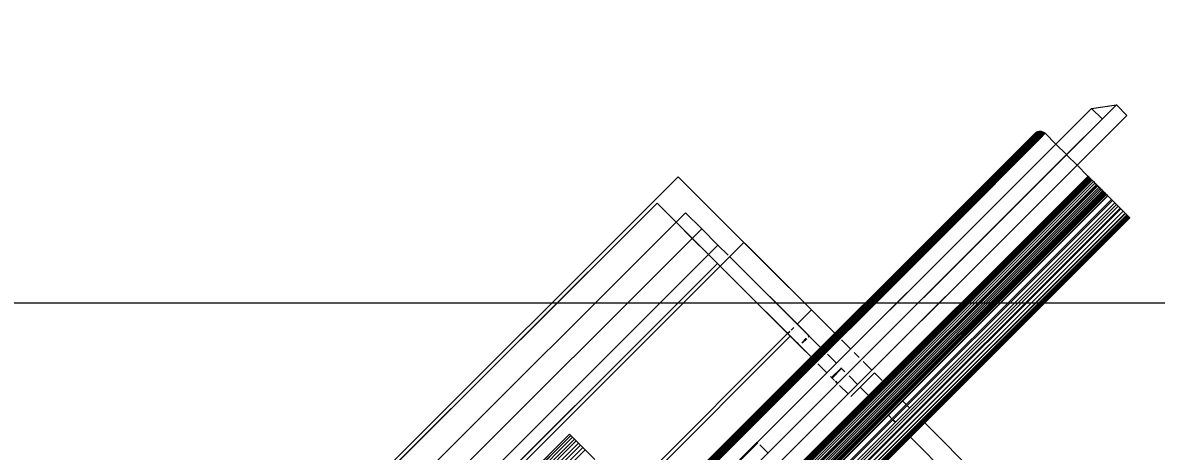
# Model space of a CAD drawing. Header units: millimetres. Extents: x -21051 to 202668, y -15646 to 13691.
# Drawn here: x -9757 to -9125, y 662 to 901 of the extents above; entities that cross this region are included whole.
import ezdxf

# ---------------------------------------------------------------- set-up
doc = ezdxf.new("R2010")
doc.units = ezdxf.units.MM
for name, color, linetype, lineweight in [('A-ANNO-DIMS', 211, 'Continuous', 9), ('A-ANNO-DIMS-100', 211, 'Continuous', 9), ('G-IMPT', 8, 'Continuous', 5), ('I-FURN', 30, 'Continuous', 5)]:
    doc.layers.add(name, color=color, linetype=linetype, lineweight=lineweight)
doc.layers.get('0').off()
doc.layers.get('I-FURN').off()
doc.styles.add('Arial_3', font='arial.ttf', dxfattribs={"height": 100})
doc.dimstyles.new('Arial_1_0', dxfattribs={"dimscale": 304.8, "dimtxt": 102.02594, "dimasz": 0.328084, "dimexe": 0.328084, "dimexo": 0.0625, "dimgap": 0.082021, "dimtad": 1, "dimdec": 0, "dimzin": 0, "dimdsep": 46, "dimtxsty": 'Arial_3', "dimblk1": 'OBLIQUE', "dimblk2": 'OBLIQUE', "dimsah": 1, "dimcen": 0.09, "dimdle": 0.328084, "dimazin": 0, "dimtfac": 1, "dimtdec": 4, "dimtix": 1, "dimtmove": 0, "dimatfit": 3, "dimfxl": 0.492126, "dimfxlon": 1, "dimtvp": 1, "dimtolj": 1, "dimtzin": 0, "dimarcsym": 2})

# ---------------------------------------------------------------- blocks, each defined once
blk = doc.blocks.new('Sony_TV_Stand_7519 - Eileen_TV_Stand_Tall_dwg-V23-00_Ground floor')
at = {"layer": 'G-IMPT'}
for p, q in [((472.5, 129.36), (472.5, 215)), ((472.5, 129.36), (472.5, 215)), ((472.5, 215), (472.5, 129.36)), ((472.5, 215), (472.5, 129.36)), ((465, 129.36), (465, 213.18)), ((465, 213.18), (465, 129.36)), ((465, 129.36), (465, 213.18)), ((465, 213.18), (465, 129.36)), ((465, 129.36), (465, 213.18)), ((465, 213.18), (465, 129.36)), ((465, 129.36), (465, 213.18)), ((465, 213.18), (465, 129.36)), ((465, 213.18), (465, 129.36)), ((465, 129.36), (465, 213.18)), ((465, 129.36), (465, 213.18)), ((465, 213.18), (465, 129.36)), ((465, 120.33), (465, 121.61)), ((465, 121.61), (465, 120.33)), ((465, 120.33), (465, 121.61)), ((465, 121.61), (465, 120.33)), ((465, 120.33), (465, 121.61)), ((465, 121.61), (465, 120.33)), ((465, 120.33), (465, 121.61)), ((465, 121.61), (465, 120.33)), ((465, 121.61), (465, 120.33)), ((465, 120.33), (465, 121.61)), ((465, 120.33), (465, 121.61)), ((465, 121.61), (465, 120.33)), ((465, 118.12), (465, 119.79)), ((465, 119.79), (465, 118.12)), ((465, 118.12), (465, 119.79)), ((465, 119.79), (465, 118.12)), ((465, 118.12), (465, 119.79)), ((465, 119.79), (465, 118.12)), ((465, 118.12), (465, 119.79)), ((465, 119.79), (465, 118.12)), ((465, 119.79), (465, 118.12)), ((465, 118.12), (465, 119.79)), ((465, 118.12), (465, 119.79)), ((465, 119.79), (465, 118.12)), ((472.5, 120.33), (472.5, 121.61)), ((472.5, 120.33), (472.5, 121.61)), ((472.5, 121.61), (472.5, 120.33)), ((472.5, 121.61), (472.5, 120.33)), ((472.5, 118.09), (472.5, 119.79)), ((472.5, 118.09), (472.5, 119.79)), ((472.5, 119.79), (472.5, 118.09)), ((472.5, 119.79), (472.5, 118.09)), ((465, 107.83), (465, 109.78)), ((465, 109.78), (465, 107.83)), ((465, 107.83), (465, 109.78)), ((465, 109.78), (465, 107.83)), ((465, 107.83), (465, 109.78)), ((465, 109.78), (465, 107.83)), ((465, 107.83), (465, 109.78)), ((465, 109.78), (465, 107.83)), ((465, 109.78), (465, 107.83)), ((465, 107.83), (465, 109.78)), ((465, 107.83), (465, 109.78)), ((465, 109.78), (465, 107.83)), ((472.5, 108.09), (472.5, 109.78)), ((472.5, 108.09), (472.5, 109.78)), ((472.5, 109.78), (472.5, 108.09)), ((472.5, 109.78), (472.5, 108.09)), ((465, 103.17), (465, 107.34)), ((465, 107.34), (465, 103.17)), ((465, 103.17), (465, 107.34)), ((465, 107.34), (465, 103.17)), ((465, 103.17), (465, 107.34)), ((465, 107.34), (465, 103.17)), ((465, 103.17), (465, 107.34)), ((465, 107.34), (465, 103.17)), ((465, 107.34), (465, 103.17)), ((465, 103.17), (465, 107.34)), ((465, 103.17), (465, 107.34)), ((465, 107.34), (465, 103.17)), ((472.5, 103.15), (472.5, 107.1)), ((472.5, 103.08), (472.5, 107.1)), ((472.5, 107.1), (472.5, 103.15)), ((472.5, 107.1), (472.5, 103.08)), ((460, 103.15), (472.5, 103.15)), ((460, 103.15), (472.5, 103.15)), ((460, 97.27), (460, 101.72)), ((460, 97.27), (460, 101.72)), ((460, 97.27), (460, 101.72)), ((460, 101.72), (460, 97.27)), ((465, 97.28), (465, 101.72)), ((465, 101.72), (465, 97.28)), ((465, 97.28), (465, 101.72)), ((465, 101.72), (465, 97.28)), ((465, 97.28), (465, 101.72)), ((465, 101.72), (465, 97.28)), ((465, 97.28), (465, 101.72)), ((465, 101.72), (465, 97.28)), ((465, 101.72), (465, 97.28)), ((465, 97.28), (465, 101.72)), ((465, 97.28), (465, 101.72)), ((465, 101.72), (465, 97.28)), ((472.5, 97.18), (472.5, 101.72)), ((472.5, 97.18), (472.5, 101.72)), ((472.5, 101.72), (472.5, 97.18)), ((472.5, 101.72), (472.5, 97.18)), ((460, 95.07), (460, 96.18)), ((460, 95.07), (460, 96.18)), ((460, 95.07), (460, 96.18)), ((460, 96.18), (460, 95.07)), ((460, 93.37), (460, 94.6)), ((460, 92.57), (460, 94.6)), ((460, 92.57), (460, 94.6)), ((460, 94.6), (460, 93.37)), ((460, 93.37), (465, 93.37)), ((460, 93.37), (465, 93.37)), ((460, 93.09), (464.98, 93.09)), ((460, 93.09), (464.98, 93.09)), ((465, 93.37), (465, 95.11)), ((465, 95.11), (465, 93.37)), ((465, 93.37), (465, 95.11)), ((465, 95.11), (465, 93.37)), ((465, 93.37), (465, 95.11)), ((465, 95.11), (465, 93.37)), ((465, 93.37), (465, 95.11)), ((465, 95.11), (465, 93.37)), ((465, 95.11), (465, 93.37)), ((465, 93.37), (465, 95.11)), ((465, 93.37), (465, 95.11)), ((465, 95.11), (465, 93.37)), ((465, 93.37), (465, 93.09)), ((465, 93.37), (465, 93.09)), ((472.5, 92.37), (472.5, 95.16)), ((472.5, 92.37), (472.5, 95.16)), ((472.5, 95.16), (472.5, 92.37)), ((472.5, 95.16), (472.5, 92.37)), ((460, 85.95), (460, 90.63)), ((460, 85.95), (460, 90.63)), ((460, 85.95), (460, 90.63)), ((460, 85.95), (460, 90.63)), ((460, 85.95), (460, 90.63)), ((460, 90.63), (460, 85.95)), ((460, 85.95), (460, 90.63)), ((460, 90.63), (460, 85.95)), ((465, 85.91), (465, 90.63)), ((465, 90.63), (465, 85.91)), ((465, 85.91), (465, 90.63)), ((465, 90.63), (465, 85.91)), ((465, 85.91), (465, 90.63)), ((465, 90.63), (465, 85.91)), ((465, 85.91), (465, 90.63)), ((465, 90.63), (465, 85.91)), ((465, 85.91), (465, 90.63)), ((465, 90.63), (465, 85.91)), ((465, 90.63), (465, 85.91)), ((465, 85.91), (465, 90.63)), ((465, 85.91), (465, 90.63)), ((465, 90.63), (465, 85.91)), ((465, 90.63), (465, 85.91)), ((465, 85.91), (465, 90.63)), ((472.5, 85.84), (472.5, 90.63)), ((472.5, 85.84), (472.5, 90.63)), ((472.5, 90.63), (472.5, 85.84)), ((472.5, 90.63), (472.5, 85.84)), ((460.64, 84.87), (464.35, 84.87)), ((464.35, 84.87), (460.64, 84.87)), ((460.66, 84.59), (464.32, 84.59)), ((464.32, 84.59), (460.66, 84.59)), ((465, 84.87), (465, 84.59)), ((465, 84.87), (465, 84.59)), ((460, 76.37), (460, 82.31)), ((460, 34.57), (460, 82.31)), ((460, 34.57), (460, 82.31)), ((460, 34.57), (460, 82.31)), ((460, 34.57), (460, 82.31)), ((460, 34.57), (460, 82.31)), ((460, 34.57), (460, 82.31)), ((460, 82.31), (460, 34.57)), ((460, 34.57), (460, 82.31)), ((460, 82.31), (460, 34.57)), ((460, 34.57), (460, 82.31)), ((465, 76.37), (465, 82.31)), ((465, 82.31), (465, 76.37)), ((465, 34.57), (465, 82.31)), ((465, 82.31), (465, 34.57)), ((465, 34.57), (465, 82.31)), ((465, 82.31), (465, 34.57)), ((465, 34.57), (465, 82.31)), ((465, 82.31), (465, 34.57)), ((465, 34.57), (465, 82.31)), ((465, 82.31), (465, 34.57)), ((465, 34.57), (465, 82.31)), ((465, 82.31), (465, 34.57)), ((465, 82.31), (465, 76.37)), ((465, 76.37), (465, 82.31)), ((465, 34.57), (465, 82.31)), ((465, 82.31), (465, 34.57)), ((465, 34.57), (465, 82.31)), ((465, 34.57), (465, 82.31)), ((465, 82.31), (465, 34.57)), ((465, 34.57), (465, 82.31)), ((472.5, 70), (472.5, 82.31)), ((472.5, 34.57), (472.5, 82.31)), ((460, 34.57), (460, 76.37)), ((460, 34.57), (460, 76.09)), ((460, 74.77), (460, 76.09)), ((460, 76.09), (460, 71.42)), ((460, 34.57), (460, 76.09)), ((461.29, 76.37), (463.69, 76.37)), ((461.29, 76.37), (463.69, 76.37)), ((461.31, 76.09), (463.67, 76.09)), ((461.31, 76.09), (463.67, 76.09)), ((464.44, 76.37), (465, 76.37)), ((464.73, 76.09), (465, 76.09)), ((464.73, 76.09), (465, 76.09)), ((465, 76.09), (465, 76.37)), ((465, 34.57), (465, 76.37)), ((465, 76.09), (465, 34.57)), ((465, 34.57), (465, 75.82)), ((465, 75.82), (465, 34.57)), ((465, 75.82), (465, 34.57)), ((465, 34.57), (465, 75.82)), ((460, 71.42), (460, 74.77)), ((460, 71.42), (376.25, 71.42)), ((376.25, 71.42), (460, 71.42)), ((376.25, 70), (460, 70)), ((460, 70), (376.25, 70)), ((460, 34.57), (460, 71.42)), ((460, 71.42), (460, 34.57)), ((460, 70), (461.13, 70)), ((461.13, 70), (460, 70)), ((461.78, 70), (463.2, 70)), ((463.2, 70), (461.78, 70)), ((465, 70), (472.5, 70)), ((472.5, 70), (472.5, 0)), ((472.5, 70), (472.5, 0)), ((0, 34.57), (472.5, 34.57)), ((0, 34.57), (472.5, 34.57)), ((460, 33.15), (460, 34.53)), ((460, 33.15), (460, 34.53)), ((460, 33.15), (460, 34.53)), ((460, 33.15), (460, 34.53)), ((460, 33.15), (460, 34.53)), ((460, 33.15), (460, 34.53)), ((460, 33.15), (460, 34.53)), ((460, 33.15), (460, 34.53)), ((460, 34.53), (460, 33.15)), ((460, 33.15), (460, 34.53)), ((460, 34.53), (460, 33.15)), ((460, 33.15), (460, 34.53)), ((460, 34.53), (460, 33.15)), ((460, 33.15), (460, 34.53)), ((460, 34.53), (460, 33.15)), ((460, 33.15), (460, 34.53)), ((465, 28.41), (465, 33.72)), ((465, 33.72), (465, 28.41)), ((465, 28.41), (465, 33.72)), ((465, 33.72), (465, 28.41)), ((465, 28.41), (465, 33.72)), ((465, 33.72), (465, 28.41)), ((465, 33.72), (465, 28.41)), ((465, 28.41), (465, 33.72)), ((465, 28.41), (465, 33.72)), ((465, 33.72), (465, 28.41)), ((465, 28.41), (465, 33.72)), ((465, 33.72), (465, 28.41)), ((465, 28.41), (465, 33.72)), ((465, 33.72), (465, 28.41)), ((465, 33.72), (465, 28.41)), ((465, 28.41), (465, 33.72)), ((465, 33.72), (465, 28.41)), ((465, 28.41), (465, 33.72)), ((465, 28.41), (465, 33.72)), ((465, 28.41), (465, 33.72)), ((465, 33.72), (465, 28.41)), ((465, 33.72), (465, 28.41)), ((472.5, 0), (472.5, 34.57)), ((460, 33.15), (12.5, 33.15)), ((460, 28.41), (460, 33.15)), ((460, 28.41), (460, 33.15)), ((460, 28.41), (460, 33.15)), ((460, 28.41), (460, 33.15)), ((460, 28.41), (460, 33.15)), ((460, 28.41), (460, 33.15)), ((460, 28.41), (460, 33.15)), ((460, 1.42), (460, 33.15)), ((460, 33.15), (460, 28.41)), ((460, 28.41), (460, 33.15)), ((460, 33.15), (460, 28.41)), ((460, 1.42), (460, 33.15)), ((460, 28.41), (460, 33.15)), ((460, 33.15), (460, 28.41)), ((460, 33.15), (460, 28.41)), ((460, 28.41), (460, 33.15)), ((460, 28.41), (12.5, 28.41)), ((460, 28.41), (12.5, 28.41)), ((12.5, 28.41), (460, 28.41)), ((460, 28.41), (12.5, 28.41)), ((465, 28.41), (460, 28.41)), ((465, 28.41), (460, 28.41)), ((460, 19.91), (460, 28.41)), ((460, 19.91), (460, 28.41)), ((460, 19.91), (460, 28.41)), ((460, 19.91), (460, 28.41)), ((460, 28.41), (465, 28.41)), ((460, 28.41), (465, 28.41)), ((460, 19.91), (460, 28.41)), ((465, 28.41), (460, 28.41)), ((460, 28.41), (460, 19.91)), ((460, 19.91), (460, 28.41)), ((460, 28.41), (460, 19.91)), ((460, 19.91), (460, 28.41)), ((460, 28.41), (460, 19.91)), ((460, 28.41), (465, 28.41)), ((465, 19.91), (465, 28.41)), ((465, 28.41), (465, 19.91)), ((465, 19.91), (465, 28.41)), ((465, 28.41), (465, 19.91)), ((465, 28.41), (465, 19.91)), ((465, 19.91), (465, 28.41)), ((465, 19.91), (465, 28.41)), ((465, 28.41), (465, 19.91)), ((465, 28.41), (465, 19.91)), ((465, 28.41), (465, 19.91)), ((465, 19.91), (465, 28.41)), ((465, 19.91), (465, 28.41)), ((465, 19.91), (465, 28.41)), ((465, 19.91), (465, 28.41)), ((465, 28.41), (465, 19.91)), ((460, 19.91), (12.5, 19.91)), ((460, 19.91), (12.5, 19.91)), ((12.5, 19.91), (460, 19.91)), ((460, 19.91), (12.5, 19.91)), ((465, 19.91), (460, 19.91)), ((465, 19.91), (460, 19.91)), ((460, 11.41), (460, 19.91)), ((460, 19.91), (465, 19.91)), ((460, 11.41), (460, 19.91)), ((460, 19.91), (465, 19.91)), ((460, 11.41), (460, 19.91)), ((465, 19.91), (460, 19.91)), ((460, 19.91), (460, 11.41)), ((460, 11.41), (460, 19.91)), ((460, 19.91), (460, 11.41)), ((460, 19.91), (465, 19.91)), ((460, 19.91), (465, 19.91)), ((465, 11.41), (465, 19.91)), ((465, 19.91), (465, 11.41)), ((465, 19.91), (465, 11.41)), ((465, 11.41), (465, 19.91)), ((465, 19.91), (465, 11.41)), ((465, 11.41), (465, 19.91)), ((465, 11.41), (465, 19.91)), ((465, 19.91), (465, 11.41)), ((12.5, 11.41), (460, 11.41)), ((12.5, 11.41), (460, 11.41)), ((12.5, 11.41), (460, 11.41)), ((12.5, 11.41), (460, 11.41)), ((460, 11.41), (465, 11.41)), ((460, 11.41), (465, 11.41)), ((460, 11.41), (465, 11.41)), ((460, 11.41), (465, 11.41)), ((460, 1.42), (460, 11.41)), ((460, 11.41), (465, 11.41)), ((460, 11.41), (465, 11.41)), ((460, 11.41), (460, 1.42)), ((460, 11.41), (465, 11.41)), ((460, 11.41), (465, 11.41)), ((460, 1.42), (12.5, 1.42)), ((12.5, 1.42), (460, 1.42)), ((0, 0), (472.5, 0))]:
    blk.add_line(p, q, dxfattribs=at)
at = {"layer": 'G-IMPT', "flags": 128}
for points in [[(472.5, 82.31), (472.5, 34.57), (472.5, 0), (0, 0), (0, 34.57), (0, 82.31)], [(460, 82.31), (460, 76.37), (460, 34.57)], [(472.5, 82.31), (472.5, 70), (465, 70)], [(464.44, 76.37), (465, 76.37), (465, 34.57)], [(465, 34.57), (465, 76.09), (465, 76.37)], [(460, 28.41), (465, 28.41), (465, 33.72)], [(460, 28.41), (465, 28.41), (465, 33.72)], [(12.5, 1.42), (12.5, 33.15), (460, 33.15)], [(460, 19.91), (465, 19.91), (465, 28.41)]]:
    blk.add_lwpolyline(points, dxfattribs=at)
blk = doc.blocks.new('Sony_TV_Stand_7519 - Sony_TV_Stand_7519-V24-00_Ground floor')
at = {"layer": 'G-IMPT'}
for p, q in [((-210, 64), (210, 64)), ((-210, 64), (210, 64)), ((210, 64), (-210, 64)), ((-210, 64), (210, 64)), ((-210, 63.86), (210, 63.86)), ((-210, 63.86), (210, 63.86)), ((-210, 63.86), (210, 63.86)), ((-210, 63.86), (210, 63.86)), ((210, 65), (-15.3, 65)), ((210, 65), (-15.3, 65)), ((210, 65), (-15.3, 65)), ((210, 65), (165, 65)), ((165, 65), (210, 65)), ((210, 65), (210, 64)), ((210, 65), (210, 64)), ((210, 65), (210, 63.86)), ((210, 63.86), (210, 65)), ((210, 64), (210, 65)), ((210, 65), (210, 64)), ((210, 64), (210, 65)), ((210, 63.86), (210, 62.58)), ((210, 62.58), (210, 63.86)), ((-210, 62.58), (210, 62.58)), ((-210, 62.58), (210, 62.58)), ((-210, 62.58), (210, 62.58)), ((-210, 62.58), (210, 62.58)), ((-210, 61.18), (210, 61.18)), ((-210, 61.18), (210, 61.18)), ((-210, 61.18), (210, 61.18)), ((-210, 61.18), (210, 61.18)), ((-210, 59.66), (210, 59.66)), ((-210, 59.66), (210, 59.66)), ((-210, 59.66), (210, 59.66)), ((-210, 59.66), (210, 59.66)), ((-210, 58.05), (210, 58.05)), ((-210, 58.05), (210, 58.05)), ((-208.78, 58.05), (210, 58.05)), ((-208.78, 58.05), (210, 58.05)), ((210, 62.58), (210, 61.18)), ((210, 62.58), (210, 61.18)), ((210, 61.18), (210, 59.66)), ((210, 59.66), (210, 61.18)), ((210, 59.66), (210, 58.05)), ((210, 59.66), (210, 58.05)), ((210, 58.35), (210, 56.34)), ((210, 56.34), (210, 58.35)), ((210, 58.05), (210, 56.34)), ((210, 58.05), (210, 56.34)), ((-210, 56.34), (210, 56.34)), ((-210, 56.34), (210, 56.34)), ((-210, 56.34), (210, 56.34)), ((-210, 56.34), (210, 56.34)), ((-210, 54.56), (210, 54.56)), ((-210, 54.56), (210, 54.56)), ((-210, 54.56), (210, 54.56)), ((-210, 54.56), (210, 54.56)), ((-210, 52.72), (210, 52.72)), ((-210, 52.72), (210, 52.72)), ((-210, 52.72), (210, 52.72)), ((-210, 52.72), (210, 52.72)), ((210, 54.56), (210, 56.34)), ((210, 56.34), (210, 54.56)), ((210, 56.34), (210, 45)), ((210, 45), (210, 56.34)), ((210, 54.56), (210, 52.72)), ((210, 54.56), (210, 52.72)), ((210, 52.72), (210, 50.82)), ((210, 52.72), (210, 50.82)), ((512.13, 0.17), (-513.16, 0.17)), ((512.13, 0.27), (-512.65, 0.27)), ((512.13, 0.3), (-512.13, 0.3)), ((476.79, 0.3), (-476.79, 0.3)), ((-476.79, 0.3), (476.79, 0.3)), ((-476.79, 0.3), (476.79, 0.3)), ((476.79, 0.3), (-476.79, 0.3)), ((-476.79, 0.3), (476.79, 0.3)), ((476.79, 0.3), (-476.79, 0.3)), ((476.79, 0.17), (-476.79, 0.17)), ((-476.79, 0.17), (476.79, 0.17)), ((407.56, 0), (-476.79, 0)), ((183.95, 0.3), (512.13, 0.3)), ((476.75, 0.27), (183.99, 0.27)), ((183.99, 0.27), (476.75, 0.27)), ((476.79, 0), (408.07, 0)), ((512.13, 0.27), (476.75, 0.27)), ((476.75, 0.27), (512.13, 0.27)), ((512.13, 0.3), (476.79, 0.3)), ((512.13, 0.3), (476.79, 0.3)), ((512.13, 0.17), (476.79, 0.17)), ((476.79, 0.17), (512.13, 0.17)), ((512.13, 0), (476.79, 0)), ((512.13, 0.3), (512.65, 0.27)), ((512.13, 0.3), (512.65, 0.27)), ((512.13, 0.3), (512.13, 0.27)), ((512.65, 0.27), (512.13, 0.3)), ((512.13, 0.17), (512.13, 0.27)), ((512.13, 0.17), (513.16, 0.17)), ((513.16, 0.17), (512.65, 0.27)), ((512.65, 0.27), (513.16, 0.17)), ((512.65, 0.27), (513.16, 0.17)), ((513.16, 0.17), (513.65, 0)), ((513.65, 0), (513.16, 0.17)), ((513.16, 0.17), (513.65, 0)), ((-516.1, -3.67), (512.13, -3.67)), ((-516.07, -3.15), (512.13, -3.15)), ((-515.96, -2.64), (512.13, -2.64)), ((-515.8, -2.15), (512.13, -2.15)), ((-515.57, -1.68), (512.13, -1.68)), ((-515.28, -1.25), (512.13, -1.25)), ((-514.94, -0.86), (512.13, -0.86)), ((-514.55, -0.52), (512.13, -0.52)), ((-514.12, -0.23), (512.13, -0.23)), ((-514.12, -0.23), (512.13, -0.23)), ((-513.65, 0), (512.13, 0)), ((407.56, 0), (-476.79, 0)), ((-476.79, -0.23), (476.79, -0.23)), ((476.79, -0.23), (-476.79, -0.23)), ((-476.79, -0.52), (476.79, -0.52)), ((476.79, -0.52), (-476.79, -0.52)), ((-476.79, -0.86), (476.79, -0.86)), ((476.79, -0.86), (-476.79, -0.86)), ((476.79, -1.25), (-476.79, -1.25)), ((476.79, -1.25), (-476.79, -1.25)), ((476.79, -1.68), (-476.79, -1.68)), ((476.79, -1.68), (-476.79, -1.68)), ((476.79, -2.15), (-476.79, -2.15)), ((476.79, -2.15), (-476.79, -2.15)), ((-476.79, -2.64), (476.79, -2.64)), ((476.79, -2.64), (-476.79, -2.64)), ((-476.79, -3.15), (476.79, -3.15)), ((476.79, -3.15), (-476.79, -3.15)), ((-476.79, -3.67), (476.79, -3.67)), ((476.79, -3.67), (-476.79, -3.67)), ((-476.79, -3.86), (476.79, -3.86)), ((476.79, -3.86), (-476.79, -3.86)), ((-476.79, -3.86), (476.79, -3.86)), ((-476.79, -3.86), (476.79, -3.86)), ((-476.79, -3.86), (476.79, -3.86)), ((-476.79, -3.86), (476.79, -3.86)), ((476.79, 0), (408.07, 0)), ((512.13, 0), (476.79, 0)), ((476.79, -0.23), (512.13, -0.23)), ((512.13, -0.23), (476.79, -0.23)), ((476.79, -0.52), (512.13, -0.52)), ((512.13, -0.52), (476.79, -0.52)), ((476.79, -0.86), (512.13, -0.86)), ((512.13, -0.86), (476.79, -0.86)), ((512.13, -1.25), (476.79, -1.25)), ((512.13, -1.25), (476.79, -1.25)), ((512.13, -1.68), (476.79, -1.68)), ((512.13, -1.68), (476.79, -1.68)), ((512.13, -2.15), (476.79, -2.15)), ((512.13, -2.15), (476.79, -2.15)), ((476.79, -2.64), (512.13, -2.64)), ((512.13, -2.64), (476.79, -2.64)), ((476.79, -3.15), (512.13, -3.15)), ((512.13, -3.15), (476.79, -3.15)), ((476.79, -3.67), (512.13, -3.67)), ((512.13, -3.67), (476.79, -3.67)), ((513.65, 0), (512.13, 0)), ((512.13, -0.23), (514.12, -0.23)), ((514.12, -0.23), (512.13, -0.23)), ((512.13, -0.23), (514.12, -0.23)), ((514.55, -0.52), (512.13, -0.52)), ((512.13, -0.52), (514.55, -0.52)), ((514.55, -0.52), (512.13, -0.52)), ((514.94, -0.86), (512.13, -0.86)), ((512.13, -0.86), (514.94, -0.86)), ((514.94, -0.86), (512.13, -0.86)), ((515.28, -1.25), (512.13, -1.25)), ((515.28, -1.25), (512.13, -1.25)), ((515.28, -1.25), (512.13, -1.25)), ((515.57, -1.68), (512.13, -1.68)), ((515.57, -1.68), (512.13, -1.68)), ((515.57, -1.68), (512.13, -1.68)), ((515.8, -2.15), (512.13, -2.15)), ((515.8, -2.15), (512.13, -2.15)), ((515.8, -2.15), (512.13, -2.15)), ((512.13, -2.64), (515.96, -2.64)), ((515.96, -2.64), (512.13, -2.64)), ((515.96, -2.64), (512.13, -2.64)), ((512.13, -3.15), (516.07, -3.15)), ((516.07, -3.15), (512.13, -3.15)), ((516.07, -3.15), (512.13, -3.15)), ((512.13, -3.67), (516.1, -3.67)), ((516.1, -3.67), (512.13, -3.67)), ((516.1, -3.67), (512.13, -3.67)), ((513.65, 0), (514.12, -0.23)), ((513.65, 0), (514.12, -0.23)), ((514.12, -0.23), (514.55, -0.52)), ((514.12, -0.23), (514.55, -0.52)), ((514.55, -0.52), (514.94, -0.86)), ((514.55, -0.52), (514.94, -0.86)), ((514.94, -0.86), (515.28, -1.25)), ((514.94, -0.86), (515.28, -1.25)), ((515.28, -1.25), (515.57, -1.68)), ((515.28, -1.25), (515.57, -1.68)), ((515.57, -1.68), (515.8, -2.15)), ((515.57, -1.68), (515.8, -2.15)), ((515.8, -2.15), (515.96, -2.64)), ((515.8, -2.15), (515.96, -2.64)), ((515.96, -2.64), (516.07, -3.15)), ((515.96, -2.64), (516.07, -3.15)), ((516.1, -3.67), (516.07, -3.15)), ((516.1, -3.67), (516.07, -3.15)), ((516.1, -12.18), (516.1, -3.67)), ((516.1, -12.18), (516.1, -3.67)), ((544.18, -12.18), (-544.18, -12.18)), ((544.18, -12.18), (-544.18, -12.18)), ((-516.1, -12.18), (516.1, -12.18)), ((-516.1, -12.18), (516.1, -12.18)), ((516.1, -12.18), (-516.1, -12.18)), ((516.1, -12.18), (-516.1, -12.18)), ((516.1, -12.18), (-516.1, -12.18)), ((516.1, -12.18), (-516.1, -12.18)), ((-516.1, -12.18), (516.1, -12.18)), ((516.1, -12.18), (-516.1, -12.18)), ((-280.79, -12.18), (280.79, -12.18)), ((280.79, -12.18), (-280.79, -12.18)), ((280.79, -12.18), (-280.79, -12.18)), ((-280.79, -12.57), (280.79, -12.57)), ((280.79, -12.18), (280.79, -12.57)), ((280.79, -12.18), (280.79, -12.57)), ((544.18, -12.18), (516.1, -12.18)), ((544.18, -12.18), (516.1, -12.18)), ((516.1, -20.2), (516.1, -12.39)), ((516.1, -12.39), (516.1, -20.2)), ((516.1, -12.39), (516.1, -20.2)), ((516.1, -12.39), (516.1, -20.2)), ((544.18, -12.18), (544.18, -20.41)), ((544.18, -12.18), (555.41, -20.5)), ((544.18, -12.18), (544.18, -20.41)), ((544.18, -12.18), (555.41, -20.5)), ((280.79, -14.19), (280.79, -20.5)), ((280.79, -14.19), (280.79, -20.5)), ((280.79, -14.19), (280.79, -20.5)), ((280.79, -20.5), (280.79, -14.19)), ((555.41, -20.5), (-555.41, -20.5)), ((555.41, -20.5), (-555.41, -20.5)), ((544.18, -20.5), (-544.18, -20.5)), ((516.1, -20.5), (-516.1, -20.5)), ((516.1, -20.5), (-516.1, -20.5)), ((516.1, -20.5), (-516.1, -20.5)), ((544.18, -20.5), (516.1, -20.5)), ((544.18, -20.5), (516.1, -20.5)), ((544.18, -20.5), (516.1, -20.5)), ((516.1, -28.82), (516.1, -20.79)), ((516.1, -20.79), (516.1, -28.82)), ((516.1, -20.79), (516.1, -28.82)), ((516.1, -20.79), (516.1, -28.82)), ((555.41, -20.5), (544.18, -20.5)), ((555.41, -20.5), (544.18, -20.5)), ((555.41, -20.5), (555.41, -28.82)), ((555.41, -20.5), (555.41, -28.82)), ((-555.41, -28.82), (555.41, -28.82)), ((516.1, -28.82), (-516.1, -28.82)), ((516.1, -28.82), (-516.1, -28.82)), ((-516.1, -28.82), (516.1, -28.82)), ((-516.1, -28.82), (516.1, -28.82)), ((-516.1, -28.82), (516.1, -28.82)), ((-516.1, -28.82), (516.1, -28.82)), ((-516.1, -28.82), (516.1, -28.82)), ((-516.1, -28.82), (516.1, -28.82)), ((516.1, -28.82), (-516.1, -28.82)), ((516.1, -37.17), (516.1, -28.82)), ((516.1, -28.82), (516.1, -37.17)), ((516.1, -28.82), (555.41, -28.82)), ((516.1, -37.17), (516.1, -28.82)), ((516.1, -28.82), (516.1, -37.17)), ((516.1, -37.58), (-516.1, -37.58)), ((516.1, -37.17), (516.1, -37.58)), ((516.1, -37.58), (516.1, -37.98)), ((516.1, -37.98), (-516.1, -37.98)), ((516.1, -38.37), (-516.1, -38.37)), ((516.1, -38.37), (-516.1, -38.37)), ((-516.1, -38.75), (516.1, -38.75)), ((-516.1, -39.11), (516.1, -39.11)), ((516.1, -39.11), (-516.1, -39.11)), ((516.1, -39.45), (-516.1, -39.45)), ((-516.1, -39.77), (516.1, -39.77)), ((-516.1, -40.07), (516.1, -40.07)), ((-516.1, -40.33), (516.1, -40.33)), ((-516.1, -40.56), (516.1, -40.56)), ((-516.1, -40.76), (516.1, -40.76)), ((516.1, -41.8), (-516.1, -41.8)), ((-516.1, -41.8), (516.1, -41.8)), ((516.1, -42.92), (-516.1, -42.92)), ((-516.1, -42.92), (516.1, -42.92)), ((516.1, -44.03), (-516.1, -44.03)), ((-516.1, -44.03), (516.1, -44.03)), ((516.1, -38.37), (516.1, -37.98)), ((516.1, -38.37), (516.1, -38.75)), ((516.1, -38.75), (516.1, -39.11)), ((516.1, -39.45), (516.1, -39.11)), ((516.1, -39.45), (516.1, -39.77)), ((516.1, -39.77), (516.1, -40.07)), ((516.1, -39.77), (516.1, -40.07)), ((516.1, -40.07), (516.1, -40.33)), ((516.1, -40.33), (516.1, -40.56)), ((516.1, -40.56), (516.1, -40.76)), ((516.1, -40.76), (516.1, -40.92)), ((516.1, -40.92), (516.1, -44.73)), ((516.1, -41.8), (516.1, -42.92)), ((516.1, -48.09), (516.1, -41.8)), ((516.1, -42.92), (516.1, -44.03)), ((516.1, -44.03), (516.1, -45.11)), ((516.1, -44.73), (-516.1, -44.73)), ((516.1, -44.73), (-516.1, -44.73)), ((516.1, -45.11), (-516.1, -45.11)), ((-516.1, -45.11), (516.1, -45.11)), ((516.1, -46.16), (-516.1, -46.16)), ((-516.1, -46.16), (516.1, -46.16)), ((516.1, -47.15), (-516.1, -47.15)), ((-516.1, -47.15), (516.1, -47.15)), ((516.1, -48.09), (-516.1, -48.09)), ((-516.1, -48.09), (516.1, -48.09)), ((516.1, -48.96), (-516.1, -48.96)), ((-516.1, -48.96), (516.1, -48.96)), ((516.1, -49.13), (-516.1, -49.13)), ((516.1, -49.13), (-516.1, -49.13)), ((516.1, -49.75), (-516.1, -49.75)), ((-516.1, -49.75), (516.1, -49.75)), ((516.1, -50.44), (-516.1, -50.44)), ((-516.1, -50.44), (516.1, -50.44)), ((516.1, -44.73), (516.1, -49.13)), ((516.1, -45.11), (516.1, -46.16)), ((516.1, -46.16), (516.1, -47.15)), ((516.1, -47.15), (516.1, -48.09)), ((516.1, -48.09), (516.1, -48.96)), ((516.1, -48.96), (516.1, -49.75)), ((516.1, -49.13), (516.1, -53.13)), ((516.1, -51.93), (516.1, -49.46)), ((516.1, -49.75), (516.1, -50.44)), ((516.1, -50.44), (516.1, -51.04)), ((516.1, -51.04), (-516.1, -51.04)), ((-516.1, -51.04), (516.1, -51.04)), ((516.1, -51.54), (-516.1, -51.54)), ((-516.1, -51.54), (516.1, -51.54)), ((516.1, -52.9), (-516.1, -52.9)), ((516.1, -52.9), (-516.1, -52.9)), ((516.1, -53.13), (-516.1, -53.13)), ((516.1, -53.13), (-516.1, -53.13)), ((516.1, -55.91), (-516.1, -55.91)), ((516.1, -55.91), (-516.1, -55.91)), ((516.1, -56.73), (-516.1, -56.73)), ((516.1, -56.73), (-516.1, -56.73)), ((516.1, -51.93), (206.17, -51.93)), ((206.17, -51.93), (516.1, -51.93)), ((516.1, -51.04), (516.1, -51.54)), ((516.1, -51.54), (516.1, -51.93)), ((516.1, -51.93), (516.1, -52.9)), ((516.1, -51.93), (516.1, -52.9)), ((516.1, -53.13), (516.1, -55.91)), ((516.1, -53.13), (516.1, -56.73)), ((516.1, -53.13), (516.1, -55.91)), ((516.1, -56.73), (516.1, -58.65)), ((516.1, -56.73), (516.1, -59.92)), ((516.1, -56.73), (516.1, -58.65)), ((516.1, -58.65), (-516.1, -58.65)), ((516.1, -58.65), (-516.1, -58.65)), ((516.1, -59.92), (-516.1, -59.92)), ((516.1, -59.92), (-516.1, -59.92)), ((516.1, -61.1), (-516.1, -61.1)), ((516.1, -61.1), (-516.1, -61.1)), ((516.1, -62.69), (-516.1, -62.69)), ((516.1, -62.69), (-516.1, -62.69)), ((516.1, -59.92), (516.1, -62.69)), ((516.1, -62.69), (516.1, -65.04)), ((516.1, -62.69), (516.1, -65.04)), ((516.1, -63.28), (-516.1, -63.28)), ((516.1, -63.28), (-516.1, -63.28)), ((516.1, -65.04), (-516.1, -65.04)), ((516.1, -65.04), (-516.1, -65.04)), ((516.1, -65.16), (-516.1, -65.16)), ((516.1, -65.16), (-516.1, -65.16)), ((516.1, -66.76), (-516.1, -66.76)), ((516.1, -66.76), (-516.1, -66.76)), ((516.1, -66.97), (-516.1, -66.97)), ((516.1, -66.97), (-516.1, -66.97)), ((516.1, -68.08), (-516.1, -68.08)), ((516.1, -68.08), (-516.1, -68.08)), ((516.1, -68.48), (-516.1, -68.48)), ((516.1, -68.48), (-516.1, -68.48)), ((516.1, -69.1), (-516.1, -69.1)), ((516.1, -69.1), (-516.1, -69.1)), ((516.1, -63.28), (516.1, -65.04)), ((516.1, -63.28), (516.1, -65.04)), ((516.1, -65.04), (516.1, -66.97)), ((516.1, -65.16), (516.1, -66.76)), ((516.1, -66.76), (516.1, -68.08)), ((516.1, -66.97), (516.1, -68.48)), ((516.1, -68.08), (516.1, -69.1)), ((516.1, -68.48), (516.1, -69.55)), ((516.1, -69.1), (516.1, -69.83)), ((516.1, -69.55), (-516.1, -69.55)), ((516.1, -69.55), (-516.1, -69.55)), ((516.1, -69.83), (-516.1, -69.83)), ((516.1, -69.83), (-516.1, -69.83)), ((516.1, -70.2), (-516.1, -70.2)), ((516.1, -70.2), (-516.1, -70.2)), ((516.1, -70.27), (-516.1, -70.27)), ((516.1, -70.27), (-516.1, -70.27)), ((516.1, -70.42), (-516.1, -70.42)), ((-516.1, -70.42), (516.1, -70.42)), ((516.1, -70.42), (280.79, -70.42)), ((516.1, -70.42), (280.79, -70.42)), ((516.1, -69.55), (516.1, -70.2)), ((516.1, -69.83), (516.1, -70.27)), ((516.1, -70.2), (516.1, -70.42)), ((516.1, -70.27), (516.1, -70.42))]:
    blk.add_line(p, q, dxfattribs=at)
at = {"layer": 'G-IMPT', "flags": 128}
for points in [[(210, 64), (210, 65), (165, 65)], [(513.16, 0.17), (513.65, 0), (512.13, 0), (-513.65, 0), (-513.16, 0.17), (512.13, 0.17), (512.13, 0.27), (512.13, 0.3)], [(-512.13, 0.3), (-512.65, 0.27), (512.13, 0.27)], [(512.13, 0.3), (512.65, 0.27), (513.16, 0.17)], [(-516.1, -3.67), (512.13, -3.67), (516.1, -3.67)], [(-516.07, -3.15), (512.13, -3.15), (516.07, -3.15)], [(-515.96, -2.64), (512.13, -2.64), (515.96, -2.64)], [(-515.8, -2.15), (512.13, -2.15), (515.8, -2.15)], [(-515.57, -1.68), (512.13, -1.68), (515.57, -1.68)], [(-515.28, -1.25), (512.13, -1.25), (515.28, -1.25)], [(-514.94, -0.86), (512.13, -0.86), (514.94, -0.86)], [(-514.55, -0.52), (512.13, -0.52), (514.55, -0.52)], [(516.1, -37.17), (516.1, -37.58), (516.1, -37.98), (516.1, -38.37), (516.1, -38.75), (-516.1, -38.75), (-516.1, -39.11), (-516.1, -39.45)], [(516.1, -37.58), (-516.1, -37.58), (-516.1, -37.98)], [(516.1, -37.98), (-516.1, -37.98), (-516.1, -38.37), (-516.1, -38.75)], [(516.1, -38.75), (516.1, -39.11), (516.1, -39.45), (516.1, -39.77), (-516.1, -39.77), (-516.1, -39.45), (516.1, -39.45)], [(-516.1, -39.77), (-516.1, -40.07), (516.1, -40.07), (516.1, -40.33), (516.1, -40.56), (-516.1, -40.56), (-516.1, -40.33)], [(516.1, -40.33), (-516.1, -40.33), (-516.1, -40.07)], [(516.1, -40.56), (516.1, -40.76), (-516.1, -40.76), (-516.1, -40.56)], [(516.1, -40.76), (516.1, -40.92), (516.1, -44.73), (516.1, -49.13), (516.1, -53.13)], [(516.1, -53.13), (516.1, -56.73), (516.1, -59.92), (516.1, -62.69)], [(516.1, -65.04), (516.1, -66.97), (516.1, -68.48), (516.1, -69.55), (516.1, -70.2), (516.1, -70.42)], [(516.1, -65.16), (516.1, -66.76), (516.1, -68.08), (516.1, -69.1), (516.1, -69.83), (516.1, -70.27), (516.1, -70.42)]]:
    blk.add_lwpolyline(points, dxfattribs=at)
at = {"extrusion": (0, 0, -1), "xscale": 1.5, "yscale": 1.5, "zscale": -1.5, "rotation": 180}
blk.add_blockref('Sony_TV_Stand_7519 - Eileen_TV_Stand_Tall_dwg-V23-00_Ground floor', (354.38, 123.77), dxfattribs=at)
blk = doc.blocks.new('DIMBLOCK228-00_Ground floor')
at = {"layer": 'A-ANNO-DIMS-100', "transparency": 16777216}
for p, q in [((-10255.98, 744.64), (-10255.98, 894.64)), ((-4485.98, 744.64), (-4485.98, 894.64)), ((-10255.98, 744.64), (-10205.98, 794.64)), ((-4485.98, 744.64), (-4435.98, 794.64)), ((-10355.98, 744.64), (-4385.98, 744.64)), ((-10255.98, 744.64), (-10305.98, 694.64)), ((-10255.98, 744.64), (-10255.98, 644.64)), ((-4485.98, 744.64), (-4535.98, 694.64)), ((-4485.98, 744.64), (-4485.98, 644.64))]:
    blk.add_line(p, q, dxfattribs=at)
at = {"layer": 'A-ANNO-DIMS-100', "color": 0, "transparency": 16777216, "insert": (-7524.8, 899.46), "char_height": 100, "width": 369.1769, "attachment_point": 1, "line_spacing_factor": 0.941778, "style": 'Arial_3'}
blk.add_mtext('5770', dxfattribs=at)
blk = doc.blocks.new('_Oblique')
at = {"color": 0, "linetype": 'ByBlock', "lineweight": -2}
blk.add_line((-0.5, -0.5), (0.5, 0.5), dxfattribs=at)

msp = doc.modelspace()

# ---------------------------------------------------------------- block references
at = {"layer": 'I-FURN', "color": 10, "rotation": 44.99999999999974}
msp.add_blockref('Sony_TV_Stand_7519 - Sony_TV_Stand_7519-V24-00_Ground floor', (-9554.99, 476.85), dxfattribs=at)

# ---------------------------------------------------------------- dimensions: what is measured, and where the dimension line sits
at = {"layer": 'A-ANNO-DIMS'}
dim = msp.add_linear_dim(base=(-4485.98, 744.64), p1=(-10255.98, 894.64), p2=(-4485.98, 894.64), angle=0, dimstyle='Arial_1_0', override={"dimpost": '<>', "dimfxl": 5770}, dxfattribs=at)
dim.commit()
dim.dimension.update_dxf_attribs({"geometry": 'DIMBLOCK228-00_Ground floor', "text_midpoint": (-7370.98, 820.69)})

doc.saveas('drawing.dxf')
